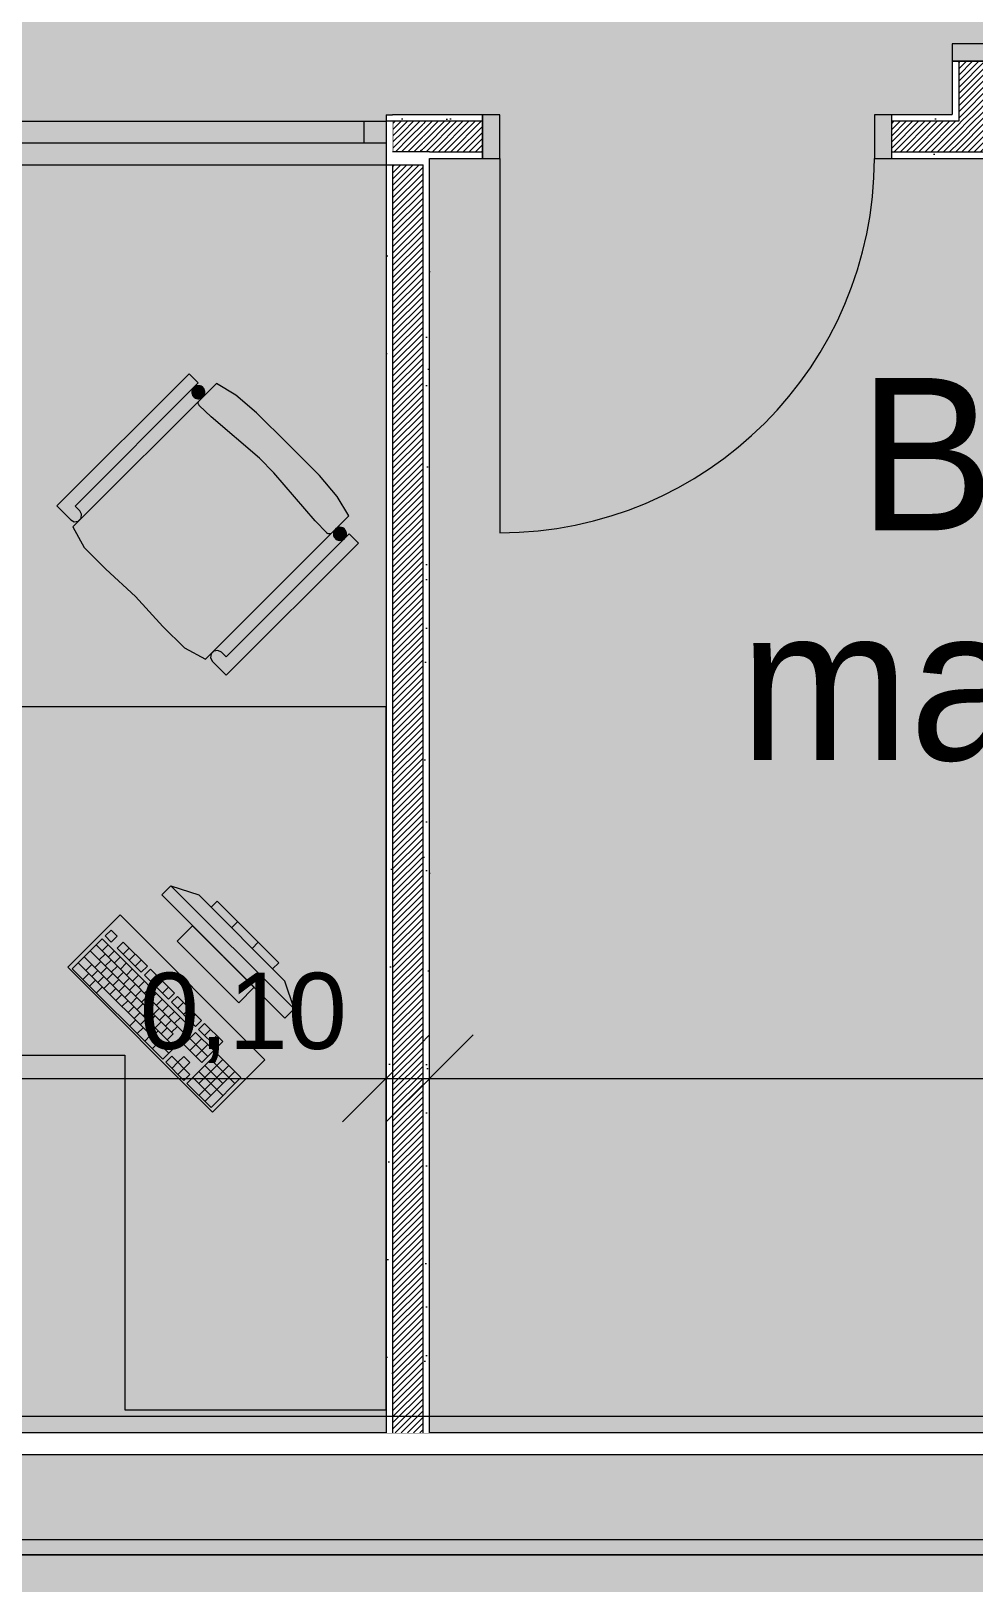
# Model space of a CAD drawing. Header units: millimetres. Extents: x 141848 to 1648660, y -465012 to -151356.
# Drawn here: x 456430 to 458596, y -261230 to -257666 of the extents above; entities that cross this region are included whole.
import ezdxf

# ---------------------------------------------------------------- set-up
doc = ezdxf.new("R2010")
doc.units = ezdxf.units.MM
doc.header["$MEASUREMENT"] = 0
doc.linetypes.add('Wipeout_Contour', pattern=[1000, 0, -1000])
for name, color, linetype in [('ASSIETTE', 7, 'Continuous'), ('Cotations - 1_100', 7, 'Continuous'), ('Fenêtres ARCHICAD', 7, 'Continuous'), ('Gaines techniques', 7, 'Continuous'), ('Hachure', 7, 'Continuous'), ('Portes ARCHICAD', 7, 'Continuous'), ('Sols_ Dalles', 7, 'Continuous'), ('Structure - Dalles', 7, 'Continuous'), ('Structure - Murs extérieurs', 7, 'Continuous')]:
    doc.layers.add(name, color=color, linetype=linetype)
doc.styles.add('STYLE_GENERE_1', font='')
doc.styles.add('STYLE_GENERE_2', font='')
doc.styles.get('STYLE_GENERE_1').set_extended_font_data('Agency FB')
doc.styles.get('STYLE_GENERE_2').set_extended_font_data('Arial')
doc.dimstyles.new('STYLE_GENERE__1', dxfattribs={"dimtxt": 175, "dimasz": 190, "dimexe": 0.18, "dimexo": 0.0625, "dimgap": 0, "dimtad": 1, "dimlfac": 0.001, "dimzin": 0, "dimdsep": 46, "dimtxsty": 'STYLE_GENERE_2', "dimblk": 'ARROWHEAD_6', "dimblk1": 'ARROWHEAD_6', "dimblk2": 'ARROWHEAD_6', "dimcen": 0.09, "dimse1": 1, "dimse2": 1, "dimclrd": 7, "dimclre": 7, "dimclrt": 7, "dimazin": 0, "dimtfac": 1, "dimtdec": 4, "dimtmove": 0, "dimatfit": 3, "dimfxl": 0, "dimtolj": 1, "dimtzin": 0, "dimarcsym": 0})
doc.dimstyles.new('STYLE_GENERE__2', dxfattribs={"dimtxt": 175, "dimasz": 190, "dimexe": 0.18, "dimexo": 0.0625, "dimgap": 0, "dimtad": 1, "dimtih": 1, "dimtoh": 1, "dimlfac": 0.001, "dimzin": 0, "dimdsep": 46, "dimtxsty": 'STYLE_GENERE_2', "dimblk": 'ARROWHEAD_6', "dimblk1": 'ARROWHEAD_6', "dimblk2": 'ARROWHEAD_6', "dimcen": 0.09, "dimse1": 1, "dimse2": 1, "dimclrd": 7, "dimclre": 7, "dimclrt": 7, "dimazin": 0, "dimtfac": 1, "dimtdec": 4, "dimtmove": 0, "dimatfit": 3, "dimfxl": 0, "dimtolj": 1, "dimtzin": 0, "dimarcsym": 0})
pattern_1 = [(45, (0, 0), (-7.07106781, 7.07106781), [])]
pattern_2 = [(45, (0, 175), (-55.684659, 55.684659), [0, -52.5, 0, -78.75]), (110, (175, 175), (74.000794, 26.934086), [0, -38.5, 0, -66.5])]

# ---------------------------------------------------------------- blocks, each defined once
blk = doc.blocks.new('Dalle_2_1', base_point=(437925.1, -253415.6))
at = {"layer": 'Sols_ Dalles', "linetype": 'Continuous', "lineweight": 0, "true_color": 0x3f3f3f}
blk.add_hatch(color=250, dxfattribs=at).paths.add_polyline_path([(437925.1, -253415.6), (437925.1, -261165.6), (462925.6, -261165.6), (462925.6, -253415.6), (454775.6, -253415.6), (454775.6, -253695.6), (454775.6, -256475.6), (443260.6, -256475.6), (443260.6, -254581.9), (442677.2, -254581.9), (442677.2, -253415.6)])
at = {"layer": 'Sols_ Dalles', "color": 250, "linetype": 'Continuous', "lineweight": 5, "true_color": 0x1f1f1f, "flags": 128}
blk.add_lwpolyline([(437925.1, -253415.6), (437925.1, -261165.6), (462925.6, -261165.6), (462925.6, -253415.6), (454775.6, -253415.6), (454775.6, -253695.6), (454775.6, -256475.6), (443260.6, -256475.6), (443260.6, -254581.9), (442677.2, -254581.9), (442677.2, -253415.6)], close=True, dxfattribs=at)
blk = doc.blocks.new('Dalle_4_1', base_point=(436932.4, -254015.7))
at = {"layer": 'Structure - Dalles', "color": 7, "linetype": 'Continuous', "lineweight": 5, "flags": 128}
blk.add_lwpolyline([(436932.4, -254015.7), (437925.1, -254015.7), (437925.1, -261165.6), (460533.4, -261165.6), (460533.4, -262166.9), (436932.4, -262166.9)], close=True, dxfattribs=at)
blk = doc.blocks.new('Dalle_5_1', base_point=(436932.4, -254015.7))
at = {"linetype": 'Continuous', "lineweight": 0, "true_color": 0x90b349}
blk.add_hatch(color=55, dxfattribs=at).paths.add_polyline_path([(436932.4, -254015.7), (436932.4, -262166.9), (460533.4, -262166.9), (460633.4, -261166.9), (437925.1, -261165.6), (437925.1, -254015.7)])
at = {"color": 7, "linetype": 'Continuous', "lineweight": 5, "flags": 128}
blk.add_lwpolyline([(436932.4, -254015.7), (436932.4, -262166.9), (460533.4, -262166.9), (460633.4, -261166.9), (437925.1, -261165.6), (437925.1, -254015.7)], close=True, dxfattribs=at)
blk = doc.blocks.new('Dalle_13_1', base_point=(437925.1, -253415.6))
at = {"layer": 'Sols_ Dalles', "linetype": 'Continuous', "lineweight": 0, "true_color": 0x3f3f3f}
h = blk.add_hatch(color=250, dxfattribs=at)
h.paths.add_polyline_path([(437925.1, -253415.6), (437925.1, -261165.6), (462925.6, -261165.6), (462925.6, -253415.6)])
h.paths.add_polyline_path([(443540.6, -253695.6), (448350.6, -253695.6), (448350.6, -256195.6), (443540.6, -256195.6)], flags=0)
h.paths.add_polyline_path([(448630.6, -253695.6), (454775.6, -253695.6), (454775.6, -256375.6), (448630.6, -256375.6)], flags=0)
at = {"layer": 'Sols_ Dalles', "color": 250, "linetype": 'Continuous', "lineweight": 5, "true_color": 0x1f1f1f, "flags": 128}
blk.add_lwpolyline([(437925.1, -253415.6), (437925.1, -261165.6), (462925.6, -261165.6), (462925.6, -253415.6)], close=True, dxfattribs=at)
blk = doc.blocks.new('Fenêtre 25_4')
at = {"layer": 'Fenêtres ARCHICAD', "color": 7, "linetype": 'Continuous', "lineweight": 5}
for p, q in [((-11164.2, 0), (11164.2, 0)), ((-11164.2, -280), (11444.2, -280))]:
    blk.add_line(p, q, dxfattribs=at)
at = {"color": 254, "linetype": 'Wipeout_Contour', "lineweight": 0, "ltscale": 44456.853282}
blk.add_wipeout([(-11114.2, 0), (-11114.2, -50), (11114.2, -50), (11114.2, 0)], dxfattribs=at).dxf.layer = 'Fenêtres ARCHICAD'
at = {"layer": 'Fenêtres ARCHICAD', "color": 7, "linetype": 'Continuous', "lineweight": 5}
for p, q in [((-11114.2, 0), (11114.2, 0)), ((11114.2, -50), (-11114.2, -50))]:
    blk.add_line(p, q, dxfattribs=at)
blk = doc.blocks.new('Mur_10_1', base_point=(462645.6, -261165.6))
at = {"layer": 'Fenêtres ARCHICAD', "color": 7, "linetype": 'Continuous', "lineweight": 5, "xscale": -1, "zscale": 1000}
blk.add_blockref('Fenêtre 25_4', (449369.2, -260885.6), dxfattribs=at)
blk = doc.blocks.new('Porte 25_2')
at = {"layer": 'Portes ARCHICAD', "color": 7, "linetype": 'Continuous', "lineweight": 5}
for p, q in [((430, 0), (430, 860)), ((-430, 0), (-470, 0)), ((-470, 0), (-470, -100)), ((-470, 0), (-470, -15)), ((-470, 0), (-470, -15)), ((-430, -100), (-430, 0)), ((470, 0), (430, 0)), ((430, 0), (430, -100)), ((470, -100), (470, 0)), ((470, 0), (470, -15)), ((470, 0), (470, -15)), ((-470, -15), (-470, -85)), ((-470, -15), (-470, -85)), ((470, -15), (470, -85)), ((470, -15), (470, -85)), ((-470, -85), (-470, -100)), ((-470, -85), (-470, -100)), ((-470, -100), (-430, -100)), ((430, -100), (470, -100)), ((470, -85), (470, -100)), ((470, -85), (470, -100))]:
    blk.add_line(p, q, dxfattribs=at)
blk.add_arc((430, 0), 860, 90, 180, dxfattribs=at)
blk = doc.blocks.new('Mur_13_1', base_point=(458560.6, -257873.3))
at = {"color": 254, "linetype": 'Wipeout_Contour', "lineweight": 0, "ltscale": 2104489.063994911}
blk.add_wipeout([(458560.6, -257873.3), (458630.6, -257873.3), (458630.6, -257858.3), (458560.6, -257858.3)], dxfattribs=at).dxf.layer = 'Structure - Murs extérieurs'
at = {"layer": 'Structure - Murs extérieurs', "linetype": 'Continuous', "lineweight": 5, "true_color": 0x5f5f5f}
h = blk.add_hatch(dxfattribs=at)
h.set_pattern_fill('Briques_terre_cuite__int_97', color=251, style=0, pattern_type=2)
h.set_pattern_definition(pattern_1)
h.paths.add_polyline_path([(458560.6, -257873.3), (458630.6, -257873.3), (458630.6, -257858.3), (458560.6, -257858.3)])
at = {"color": 254, "linetype": 'Wipeout_Contour', "lineweight": 0, "ltscale": 2104205.544594611}
blk.add_wipeout([(458545.6, -257858.3), (458560.6, -257858.3), (458560.6, -257735.2), (458545.6, -257735.2)], dxfattribs=at).dxf.layer = 'Structure - Murs extérieurs'
at = {"layer": 'Structure - Murs extérieurs', "linetype": 'Continuous', "lineweight": 5, "true_color": 0x5f5f5f}
h = blk.add_hatch(dxfattribs=at)
h.set_pattern_fill('Enduit_0001', color=251, style=0, pattern_type=2)
h.set_pattern_definition(pattern_2)
h.paths.add_polyline_path([(458545.6, -257858.3), (458560.6, -257858.3), (458560.6, -257735.2), (458545.6, -257735.2)])
at = {"color": 254, "linetype": 'Wipeout_Contour', "lineweight": 0, "ltscale": 2104353.734410197}
blk.add_wipeout([(458560.6, -257735.2), (458560.6, -257858.3), (458630.6, -257858.3), (458630.6, -257735.2)], dxfattribs=at).dxf.layer = 'Structure - Murs extérieurs'
at = {"layer": 'Structure - Murs extérieurs', "linetype": 'Continuous', "lineweight": 5, "true_color": 0x5f5f5f}
h = blk.add_hatch(dxfattribs=at)
h.set_pattern_fill('Briques_terre_cuite__int_97', color=251, style=0, pattern_type=2)
h.set_pattern_definition(pattern_1)
h.paths.add_polyline_path([(458560.6, -257735.2), (458560.6, -257858.3), (458630.6, -257858.3), (458630.6, -257735.2)])
at = {"layer": 'Structure - Murs extérieurs', "color": 7, "linetype": 'Continuous', "lineweight": 5}
for p, q in [((458560.6, -257735.2), (458545.6, -257735.2)), ((458560.6, -257735.2), (458560.6, -257858.3)), ((458630.6, -257735.2), (458560.6, -257735.2)), ((458560.6, -257858.3), (458560.6, -257873.3))]:
    blk.add_line(p, q, dxfattribs=at)
at = {"layer": 'Structure - Murs extérieurs', "color": 7, "linetype": 'Continuous', "lineweight": 5, "flags": 128}
blk.add_lwpolyline([(458545.6, -257735.2), (458545.6, -257858.3)], dxfattribs=at)
at = {"layer": 'Portes ARCHICAD', "color": 7, "linetype": 'Continuous', "lineweight": 5, "zscale": 1000, "rotation": 270}
blk.add_blockref('Porte 25_2', (458645.6, -257265.2), dxfattribs=at)
blk = doc.blocks.new('Mur_15_1', base_point=(457260.6, -261165.6))
at = {"color": 254, "linetype": 'Wipeout_Contour', "lineweight": 0, "ltscale": 1574859.623113018}
blk.add_wipeout([(457260.6, -257858.3), (457245.6, -257858.3), (457260.6, -257873.3)], dxfattribs=at).dxf.layer = 'Structure - Murs extérieurs'
at = {"color": 254, "linetype": 'Wipeout_Contour', "lineweight": 0, "ltscale": 1575207.000319887}
blk.add_wipeout([(457345.6, -257943.3), (457330.6, -257943.3), (457345.6, -257958.3)], dxfattribs=at).dxf.layer = 'Structure - Murs extérieurs'
at = {"color": 254, "linetype": 'Wipeout_Contour', "lineweight": 0, "ltscale": 2102895.467580194}
blk.add_wipeout([(457245.6, -257973.3), (457245.6, -260885.6), (457260.6, -260885.6), (457260.6, -257973.3)], dxfattribs=at).dxf.layer = 'Structure - Murs extérieurs'
at = {"layer": 'Structure - Murs extérieurs', "linetype": 'Continuous', "lineweight": 5, "true_color": 0x5f5f5f}
h = blk.add_hatch(dxfattribs=at)
h.set_pattern_fill('Enduit_0001', color=251, style=0, pattern_type=2)
h.set_pattern_definition(pattern_2)
h.paths.add_polyline_path([(457260.6, -257858.3), (457245.6, -257858.3), (457260.6, -257873.3)])
h = blk.add_hatch(dxfattribs=at)
h.set_pattern_fill('Enduit_0001', color=251, style=0, pattern_type=2)
h.set_pattern_definition(pattern_2)
h.paths.add_polyline_path([(457345.6, -257943.3), (457330.6, -257943.3), (457345.6, -257958.3)])
h = blk.add_hatch(dxfattribs=at)
h.set_pattern_fill('Enduit_0001', color=251, style=0, pattern_type=2)
h.set_pattern_definition(pattern_2)
h.paths.add_polyline_path([(457245.6, -257973.3), (457245.6, -260885.6), (457260.6, -260885.6), (457260.6, -257973.3)])
at = {"color": 254, "linetype": 'Wipeout_Contour', "lineweight": 0, "ltscale": 1575043.757279024}
blk.add_wipeout([(457330.6, -257873.3), (457260.6, -257873.3), (457330.6, -257943.3)], dxfattribs=at).dxf.layer = 'Structure - Murs extérieurs'
at = {"layer": 'Structure - Murs extérieurs', "linetype": 'Continuous', "lineweight": 5, "true_color": 0x5f5f5f}
h = blk.add_hatch(dxfattribs=at)
h.set_pattern_fill('Briques_terre_cuite__int_97', color=251, style=0, pattern_type=2)
h.set_pattern_definition(pattern_1)
h.paths.add_polyline_path([(457330.6, -257873.3), (457260.6, -257873.3), (457330.6, -257943.3)])
at = {"color": 254, "linetype": 'Wipeout_Contour', "lineweight": 0, "ltscale": 1574855.288072394}
blk.add_wipeout([(457260.6, -257873.3), (457245.6, -257858.3), (457245.6, -257873.3)], dxfattribs=at).dxf.layer = 'Structure - Murs extérieurs'
at = {"color": 254, "linetype": 'Wipeout_Contour', "lineweight": 0, "ltscale": 1575202.666559031}
blk.add_wipeout([(457345.6, -257958.3), (457330.6, -257943.3), (457330.6, -257958.3)], dxfattribs=at).dxf.layer = 'Structure - Murs extérieurs'
at = {"layer": 'Structure - Murs extérieurs', "linetype": 'Continuous', "lineweight": 5, "true_color": 0x5f5f5f}
h = blk.add_hatch(dxfattribs=at)
h.set_pattern_fill('Enduit_0001', color=251, style=0, pattern_type=2)
h.set_pattern_definition(pattern_2)
h.paths.add_polyline_path([(457260.6, -257873.3), (457245.6, -257858.3), (457245.6, -257873.3)])
h = blk.add_hatch(dxfattribs=at)
h.set_pattern_fill('Enduit_0001', color=251, style=0, pattern_type=2)
h.set_pattern_definition(pattern_2)
h.paths.add_polyline_path([(457345.6, -257958.3), (457330.6, -257943.3), (457330.6, -257958.3)])
at = {"color": 254, "linetype": 'Wipeout_Contour', "lineweight": 0, "ltscale": 2103176.454111358}
blk.add_wipeout([(457330.6, -257958.3), (457330.6, -260885.6), (457345.6, -260885.6), (457345.6, -257958.3)], dxfattribs=at).dxf.layer = 'Structure - Murs extérieurs'
at = {"layer": 'Structure - Murs extérieurs', "linetype": 'Continuous', "lineweight": 5, "true_color": 0x5f5f5f}
h = blk.add_hatch(dxfattribs=at)
h.set_pattern_fill('Enduit_0001', color=251, style=0, pattern_type=2)
h.set_pattern_definition(pattern_2)
h.paths.add_polyline_path([(457330.6, -257958.3), (457330.6, -260885.6), (457345.6, -260885.6), (457345.6, -257958.3)])
at = {"color": 254, "linetype": 'Wipeout_Contour', "lineweight": 0, "ltscale": 1575018.535100422}
blk.add_wipeout([(457330.6, -257943.3), (457260.6, -257873.3), (457260.6, -257943.3)], dxfattribs=at).dxf.layer = 'Structure - Murs extérieurs'
at = {"color": 254, "linetype": 'Wipeout_Contour', "lineweight": 0, "ltscale": 2103043.329682951}
blk.add_wipeout([(457260.6, -257973.3), (457260.6, -260885.6), (457330.6, -260885.6), (457330.6, -257973.3)], dxfattribs=at).dxf.layer = 'Structure - Murs extérieurs'
at = {"layer": 'Structure - Murs extérieurs', "linetype": 'Continuous', "lineweight": 5, "true_color": 0x5f5f5f}
h = blk.add_hatch(dxfattribs=at)
h.set_pattern_fill('Briques_terre_cuite__int_97', color=251, style=0, pattern_type=2)
h.set_pattern_definition(pattern_1)
h.paths.add_polyline_path([(457330.6, -257943.3), (457260.6, -257873.3), (457260.6, -257943.3)])
h = blk.add_hatch(dxfattribs=at)
h.set_pattern_fill('Briques_terre_cuite__int_97', color=251, style=0, pattern_type=2)
h.set_pattern_definition(pattern_1)
h.paths.add_polyline_path([(457260.6, -257973.3), (457260.6, -260885.6), (457330.6, -260885.6), (457330.6, -257973.3)])
at = {"layer": 'Structure - Murs extérieurs', "color": 7, "linetype": 'Continuous', "lineweight": 5}
for p, q in [((457260.6, -257873.3), (457245.6, -257873.3)), ((457330.6, -257873.3), (457260.6, -257873.3)), ((457260.6, -257873.3), (457260.6, -257943.3)), ((457330.6, -257943.3), (457260.6, -257943.3)), ((457345.6, -257943.3), (457330.6, -257943.3)), ((457245.6, -257973.3), (457260.6, -257973.3)), ((457260.6, -257973.3), (457330.6, -257973.3)), ((457260.6, -257973.3), (457260.6, -260885.6)), ((457330.6, -260885.6), (457330.6, -257973.3))]:
    blk.add_line(p, q, dxfattribs=at)
at = {"layer": 'Structure - Murs extérieurs', "color": 7, "linetype": 'Continuous', "lineweight": 5, "flags": 128}
for points in [[(457245.6, -257858.3), (457260.6, -257858.3)], [(457245.6, -257858.3), (457245.6, -257873.3)], [(457345.6, -260885.6), (457345.6, -257958.3)], [(457245.6, -257973.3), (457245.6, -260885.6)]]:
    blk.add_lwpolyline(points, dxfattribs=at)
blk = doc.blocks.new('Fenêtre 25_5')
at = {"layer": 'Fenêtres ARCHICAD', "color": 7, "linetype": 'Continuous', "lineweight": 5}
for p, q in [((-2297.6, 0), (2297.6, 0)), ((-2247.6, 0), (2247.6, 0)), ((2247.6, -50), (2247.6, 0)), ((2247.6, 0), (2297.6, 0)), ((2297.6, 0), (2297.6, -50)), ((2297.6, 0), (2297.6, -50)), ((2247.6, -50), (-2247.6, -50)), ((2297.6, -50), (2247.6, -50)), ((2297.6, -50), (2297.6, -100)), ((-2297.6, -100), (2297.6, -100))]:
    blk.add_line(p, q, dxfattribs=at)
blk = doc.blocks.new('Mur_22_1', base_point=(451560.6, -257973.3))
at = {"color": 254, "linetype": 'Wipeout_Contour', "lineweight": 0, "ltscale": 2099922.937545544}
blk.add_wipeout([(457260.6, -257973.3), (457260.6, -257873.3), (457245.6, -257873.3), (457245.6, -257973.3)], dxfattribs=at).dxf.layer = 'Structure - Murs extérieurs'
at = {"layer": 'Structure - Murs extérieurs', "color": 7, "linetype": 'Continuous', "lineweight": 5}
for p, q in [((457260.6, -257873.3), (457245.6, -257873.3)), ((457245.6, -257873.3), (457245.6, -257923.3))]:
    blk.add_line(p, q, dxfattribs=at)
at = {"color": 254, "linetype": 'Wipeout_Contour', "lineweight": 0, "ltscale": 2100139.782775748}
blk.add_wipeout([(457330.6, -257973.3), (457330.6, -257943.3), (457260.6, -257943.3), (457260.6, -257973.3)], dxfattribs=at).dxf.layer = 'Structure - Murs extérieurs'
at = {"layer": 'Structure - Murs extérieurs', "color": 7, "linetype": 'Continuous', "lineweight": 5}
for p, q in [((457245.6, -257923.3), (457245.6, -257973.3)), ((457330.6, -257943.3), (457260.6, -257943.3)), ((457245.6, -257973.3), (457260.6, -257973.3)), ((457260.6, -257973.3), (457330.6, -257973.3))]:
    blk.add_line(p, q, dxfattribs=at)
at = {"layer": 'Fenêtres ARCHICAD', "color": 7, "linetype": 'Continuous', "lineweight": 5, "zscale": 1000}
blk.add_blockref('Fenêtre 25_5', (454947.9, -257873.3), dxfattribs=at)
blk = doc.blocks.new('Mur_24_1', base_point=(457260.6, -257873.3))
at = {"color": 254, "linetype": 'Wipeout_Contour', "lineweight": 0, "ltscale": 2100195.651767465}
blk.add_wipeout([(457260.6, -257858.3), (457260.6, -257873.3), (457466.9, -257873.3), (457466.9, -257858.3)], dxfattribs=at).dxf.layer = 'Structure - Murs extérieurs'
at = {"color": 254, "linetype": 'Wipeout_Contour', "lineweight": 0, "ltscale": 2104340.883683637}
blk.add_wipeout([(458545.6, -257873.3), (458560.6, -257873.3), (458560.6, -257858.3), (458545.6, -257858.3)], dxfattribs=at).dxf.layer = 'Structure - Murs extérieurs'
at = {"color": 254, "linetype": 'Wipeout_Contour', "lineweight": 0, "ltscale": 2100510.724232294}
blk.add_wipeout([(457466.9, -257943.3), (457345.6, -257943.3), (457345.6, -257958.3), (457466.9, -257958.3)], dxfattribs=at).dxf.layer = 'Structure - Murs extérieurs'
at = {"color": 254, "linetype": 'Wipeout_Contour', "lineweight": 0, "ltscale": 2111394.244250509}
blk.add_wipeout([(462645.6, -257943.3), (458406.9, -257943.3), (458406.9, -257958.3), (462645.6, -257958.3)], dxfattribs=at).dxf.layer = 'Structure - Murs extérieurs'
at = {"layer": 'Structure - Murs extérieurs', "linetype": 'Continuous', "lineweight": 5, "true_color": 0x5f5f5f}
h = blk.add_hatch(dxfattribs=at)
h.set_pattern_fill('Enduit_0001', color=251, style=0, pattern_type=2)
h.set_pattern_definition(pattern_2)
h.paths.add_polyline_path([(457260.6, -257858.3), (457260.6, -257873.3), (457466.9, -257873.3), (457466.9, -257858.3)])
h = blk.add_hatch(dxfattribs=at)
h.set_pattern_fill('Enduit_0001', color=251, style=0, pattern_type=2)
h.set_pattern_definition(pattern_2)
h.paths.add_polyline_path([(458545.6, -257873.3), (458560.6, -257873.3), (458560.6, -257858.3), (458545.6, -257858.3)])
h = blk.add_hatch(dxfattribs=at)
h.set_pattern_fill('Enduit_0001', color=251, style=0, pattern_type=2)
h.set_pattern_definition(pattern_2)
h.paths.add_polyline_path([(457466.9, -257943.3), (457345.6, -257943.3), (457345.6, -257958.3), (457466.9, -257958.3)])
h = blk.add_hatch(dxfattribs=at)
h.set_pattern_fill('Enduit_0001', color=251, style=0, pattern_type=2)
h.set_pattern_definition(pattern_2)
h.paths.add_polyline_path([(462645.6, -257943.3), (458406.9, -257943.3), (458406.9, -257958.3), (462645.6, -257958.3)])
at = {"color": 254, "linetype": 'Wipeout_Contour', "lineweight": 0, "ltscale": 2100401.095057399}
blk.add_wipeout([(457330.6, -257943.3), (457466.9, -257943.3), (457466.9, -257873.3), (457330.6, -257873.3)], dxfattribs=at).dxf.layer = 'Structure - Murs extérieurs'
at = {"color": 254, "linetype": 'Wipeout_Contour', "lineweight": 0, "ltscale": 2104073.12250303}
blk.add_wipeout([(458406.9, -257858.3), (458406.9, -257873.3), (458545.6, -257873.3), (458545.6, -257858.3)], dxfattribs=at).dxf.layer = 'Structure - Murs extérieurs'
at = {"layer": 'Structure - Murs extérieurs', "linetype": 'Continuous', "lineweight": 5, "true_color": 0x5f5f5f}
h = blk.add_hatch(dxfattribs=at)
h.set_pattern_fill('Briques_terre_cuite__int_97', color=251, style=0, pattern_type=2)
h.set_pattern_definition(pattern_1)
h.paths.add_polyline_path([(457330.6, -257943.3), (457466.9, -257943.3), (457466.9, -257873.3), (457330.6, -257873.3)])
h = blk.add_hatch(dxfattribs=at)
h.set_pattern_fill('Enduit_0001', color=251, style=0, pattern_type=2)
h.set_pattern_definition(pattern_2)
h.paths.add_polyline_path([(458406.9, -257858.3), (458406.9, -257873.3), (458545.6, -257873.3), (458545.6, -257858.3)])
at = {"layer": 'Structure - Murs extérieurs', "color": 7, "linetype": 'Continuous', "lineweight": 5}
for p, q in [((457330.6, -257873.3), (457260.6, -257873.3)), ((457466.9, -257873.3), (457330.6, -257873.3)), ((457466.9, -257873.3), (457466.9, -257858.3)), ((457466.9, -257943.3), (457466.9, -257873.3)), ((457345.6, -257943.3), (457330.6, -257943.3)), ((457345.6, -257943.3), (457466.9, -257943.3)), ((457466.9, -257958.3), (457466.9, -257943.3))]:
    blk.add_line(p, q, dxfattribs=at)
at = {"layer": 'Structure - Murs extérieurs', "color": 7, "linetype": 'Continuous', "lineweight": 5, "flags": 128}
for points in [[(457466.9, -257858.3), (457260.6, -257858.3)], [(457345.6, -257958.3), (457466.9, -257958.3)]]:
    blk.add_lwpolyline(points, dxfattribs=at)
at = {"color": 254, "linetype": 'Wipeout_Contour', "lineweight": 0, "ltscale": 2104572.393913537}
blk.add_wipeout([(458560.6, -257943.3), (458630.6, -257943.3), (458630.6, -257873.3), (458560.6, -257873.3)], dxfattribs=at).dxf.layer = 'Structure - Murs extérieurs'
at = {"layer": 'Structure - Murs extérieurs', "linetype": 'Continuous', "lineweight": 5, "true_color": 0x5f5f5f}
h = blk.add_hatch(dxfattribs=at)
h.set_pattern_fill('Briques_terre_cuite__int_97', color=251, style=0, pattern_type=2)
h.set_pattern_definition(pattern_1)
h.paths.add_polyline_path([(458560.6, -257943.3), (458630.6, -257943.3), (458630.6, -257873.3), (458560.6, -257873.3)])
at = {"color": 254, "linetype": 'Wipeout_Contour', "lineweight": 0, "ltscale": 2104182.616876322}
blk.add_wipeout([(458406.9, -257943.3), (458560.6, -257943.3), (458560.6, -257873.3), (458406.9, -257873.3)], dxfattribs=at).dxf.layer = 'Structure - Murs extérieurs'
at = {"layer": 'Structure - Murs extérieurs', "linetype": 'Continuous', "lineweight": 5, "true_color": 0x5f5f5f}
h = blk.add_hatch(dxfattribs=at)
h.set_pattern_fill('Briques_terre_cuite__int_97', color=251, style=0, pattern_type=2)
h.set_pattern_definition(pattern_1)
h.paths.add_polyline_path([(458406.9, -257943.3), (458560.6, -257943.3), (458560.6, -257873.3), (458406.9, -257873.3)])
at = {"layer": 'Structure - Murs extérieurs', "color": 7, "linetype": 'Continuous', "lineweight": 5}
for p, q in [((458406.9, -257873.3), (458406.9, -257858.3)), ((458560.6, -257873.3), (458406.9, -257873.3)), ((458406.9, -257943.3), (458406.9, -257873.3)), ((458560.6, -257858.3), (458560.6, -257873.3)), ((458406.9, -257943.3), (458560.6, -257943.3)), ((458406.9, -257958.3), (458406.9, -257943.3)), ((458560.6, -257943.3), (458630.6, -257943.3))]:
    blk.add_line(p, q, dxfattribs=at)
at = {"layer": 'Structure - Murs extérieurs', "color": 7, "linetype": 'Continuous', "lineweight": 5, "flags": 128}
for points in [[(458545.6, -257858.3), (458406.9, -257858.3)], [(458406.9, -257958.3), (462645.6, -257958.3)]]:
    blk.add_lwpolyline(points, dxfattribs=at)
at = {"layer": 'Portes ARCHICAD', "color": 7, "linetype": 'Continuous', "lineweight": 5, "zscale": 1000, "rotation": 180}
blk.add_blockref('Porte 25_2', (457936.9, -257958.3), dxfattribs=at)
blk = doc.blocks.new('Chaise 4 25')
at = {"linetype": 'Continuous', "lineweight": 0, "true_color": 0xffffff}
for points in [[(60, 16.5), (111.9, 1.2), (182, 0.9), (275, 5.1), (368, 0.9), (438.1, 1.2), (490, 16.5), (490, 482.3), (439.7, 494.9), (377, 500), (275, 500), (173, 500), (110.3, 494.9), (60, 482.3)], [(0, 24.4), (45, 24.4), (53.8, 26.8), (59.3, 34.3), (59.3, 43.5), (53.8, 51), (45, 53.9), (30, 53.9), (30, 453.7), (0, 453.7)], [(45, 453.7), (42.4, 453.5), (39.9, 452.8), (37.5, 451.7), (35.4, 450.2), (33.5, 448.4), (32, 446.2), (30.9, 443.9), (30.2, 441.3), (30, 438.7), (30.2, 436.1), (30.9, 433.6), (32, 431.2), (33.5, 429.1), (35.4, 427.2), (37.5, 425.7), (39.9, 424.6), (42.4, 424), (45, 423.7), (47.6, 424), (50.1, 424.6), (52.5, 425.7), (54.6, 427.2), (56.5, 429.1), (58, 431.2), (59.1, 433.6), (59.8, 436.1), (60, 438.7), (59.8, 441.3), (59.1, 443.9), (58, 446.2), (56.5, 448.4), (54.6, 450.2), (52.5, 451.7), (50.1, 452.8), (47.6, 453.5)], [(505, 453.7), (502.4, 453.5), (499.9, 452.8), (497.5, 451.7), (495.4, 450.2), (493.5, 448.4), (492, 446.2), (490.9, 443.9), (490.2, 441.3), (490, 438.7), (490.2, 436.1), (490.9, 433.6), (492, 431.2), (493.5, 429.1), (495.4, 427.2), (497.5, 425.7), (499.9, 424.6), (502.4, 424), (505, 423.7), (507.6, 424), (510.1, 424.6), (512.5, 425.7), (514.6, 427.2), (516.5, 429.1), (518, 431.2), (519.1, 433.6), (519.8, 436.1), (520, 438.7), (519.8, 441.3), (519.1, 443.9), (518, 446.2), (516.5, 448.4), (514.6, 450.2), (512.5, 451.7), (510.1, 452.8), (507.6, 453.5)], [(520, 53.9), (505, 53.9), (496.2, 51), (490.7, 43.5), (490.7, 34.3), (496.2, 26.8), (505, 24.4), (550, 24.4), (550, 453.7), (520, 453.7)]]:
    blk.add_hatch(color=7, dxfattribs=at).paths.add_polyline_path(points)
at = {"color": 253, "linetype": 'Continuous', "lineweight": 5, "true_color": 0x9f9f9f}
for p, q in [((173, 500), (110.3, 494.9)), ((275, 500), (173, 500)), ((377, 500), (275, 500)), ((439.7, 494.9), (377, 500)), ((110.3, 494.9), (60, 482.3)), ((60, 482.3), (60, 16.5)), ((490, 482.3), (439.7, 494.9)), ((490, 16.5), (490, 482.3)), ((30, 453.7), (0, 453.7)), ((0, 453.7), (0, 24.4)), ((30, 53.9), (30, 453.7)), ((251.5, 430.7), (106, 419.7)), ((298.5, 430.7), (251.5, 430.7)), ((444, 419.7), (298.5, 430.7)), ((550, 453.7), (520, 453.7)), ((520, 453.7), (520, 53.9)), ((550, 24.4), (550, 453.7)), ((60.2, 424.7), (60, 426)), ((60.7, 423.3), (60.2, 424.7)), ((61.4, 422.1), (60.7, 423.3)), ((62.3, 421.1), (61.4, 422.1)), ((63.4, 420.2), (62.3, 421.1)), ((64.6, 419.5), (63.4, 420.2)), ((65.9, 419), (64.6, 419.5)), ((67.3, 418.7), (65.9, 419)), ((68, 418.7), (67.3, 418.7)), ((106, 419.7), (68, 418.7)), ((482, 418.7), (444, 419.7)), ((482.7, 418.7), (482, 418.7)), ((484.1, 419), (482.7, 418.7)), ((485.4, 419.5), (484.1, 419)), ((486.6, 420.2), (485.4, 419.5)), ((487.7, 421.1), (486.6, 420.2)), ((488.6, 422.1), (487.7, 421.1)), ((489.3, 423.3), (488.6, 422.1)), ((45, 53.9), (30, 53.9)), ((53.8, 51), (45, 53.9)), ((59.3, 43.5), (53.8, 51)), ((59.3, 34.3), (59.3, 43.5)), ((496.2, 51), (490.7, 43.5)), ((490.7, 43.5), (490.7, 34.3)), ((505, 53.9), (496.2, 51)), ((520, 53.9), (505, 53.9)), ((0, 24.4), (45, 24.4)), ((45, 24.4), (53.8, 26.8)), ((53.8, 26.8), (59.3, 34.3)), ((60, 16.5), (111.9, 1.2)), ((111.9, 1.2), (182, 0.9)), ((182, 0.9), (275, 5.1)), ((275, 5.1), (368, 0.9)), ((368, 0.9), (438.1, 1.2)), ((438.1, 1.2), (490, 16.5)), ((490.7, 34.3), (496.2, 26.8)), ((496.2, 26.8), (505, 24.4)), ((505, 24.4), (550, 24.4))]:
    blk.add_line(p, q, dxfattribs=at)
at = {"color": 253, "linetype": 'Continuous', "lineweight": 5, "true_color": 0x9f9f9f, "flags": 128}
for points in [[(60, 16.5), (111.9, 1.2), (182, 0.9), (275, 5.1), (368, 0.9), (438.1, 1.2), (490, 16.5), (490, 482.3), (439.7, 494.9), (377, 500), (275, 500), (173, 500), (110.3, 494.9), (60, 482.3)], [(0, 24.4), (45, 24.4), (53.8, 26.8), (59.3, 34.3), (59.3, 43.5), (53.8, 51), (45, 53.9), (30, 53.9), (30, 453.7), (0, 453.7)], [(45, 453.7), (42.4, 453.5), (39.9, 452.8), (37.5, 451.7), (35.4, 450.2), (33.5, 448.4), (32, 446.2), (30.9, 443.9), (30.2, 441.3), (30, 438.7), (30.2, 436.1), (30.9, 433.6), (32, 431.2), (33.5, 429.1), (35.4, 427.2), (37.5, 425.7), (39.9, 424.6), (42.4, 424), (45, 423.7), (47.6, 424), (50.1, 424.6), (52.5, 425.7), (54.6, 427.2), (56.5, 429.1), (58, 431.2), (59.1, 433.6), (59.8, 436.1), (60, 438.7), (59.8, 441.3), (59.1, 443.9), (58, 446.2), (56.5, 448.4), (54.6, 450.2), (52.5, 451.7), (50.1, 452.8), (47.6, 453.5)], [(505, 453.7), (502.4, 453.5), (499.9, 452.8), (497.5, 451.7), (495.4, 450.2), (493.5, 448.4), (492, 446.2), (490.9, 443.9), (490.2, 441.3), (490, 438.7), (490.2, 436.1), (490.9, 433.6), (492, 431.2), (493.5, 429.1), (495.4, 427.2), (497.5, 425.7), (499.9, 424.6), (502.4, 424), (505, 423.7), (507.6, 424), (510.1, 424.6), (512.5, 425.7), (514.6, 427.2), (516.5, 429.1), (518, 431.2), (519.1, 433.6), (519.8, 436.1), (520, 438.7), (519.8, 441.3), (519.1, 443.9), (518, 446.2), (516.5, 448.4), (514.6, 450.2), (512.5, 451.7), (510.1, 452.8), (507.6, 453.5)], [(520, 53.9), (505, 53.9), (496.2, 51), (490.7, 43.5), (490.7, 34.3), (496.2, 26.8), (505, 24.4), (550, 24.4), (550, 453.7), (520, 453.7)]]:
    blk.add_lwpolyline(points, close=True, dxfattribs=at)
at = {"color": 253, "linetype": 'Continuous', "lineweight": 5, "true_color": 0x9f9f9f}
for centre, start_param, end_param in [((45, 438.7), 4.712389, 7.853982), ((45, 438.7), 1.570796, 4.712389), ((505, 438.7), 4.712389, 7.853982), ((505, 438.7), 1.570796, 4.712389)]:
    blk.add_ellipse(centre, major_axis=(-15, 0), ratio=0.9996, start_param=start_param, end_param=end_param, dxfattribs=at)
blk = doc.blocks.new('Poste de travail de bureau unique 25_2')
at = {"layer": 'ASSIETTE', "color": 251, "linetype": 'Continuous', "lineweight": 5, "true_color": 0x5f5f5f}
for p, q in [((-493.9, -411.1), (-515.1, -432.3)), ((-211.1, -693.9), (-493.9, -411.1)), ((-493.9, -411.1), (-430.3, -432.3)), ((-515.1, -432.3), (-232.3, -715.1)), ((-430.3, -432.3), (-232.3, -630.3)), ((-387.9, -446.4), (-402, -460.6)), ((-402, -460.6), (-260.6, -602)), ((-246.4, -587.9), (-387.9, -446.4)), ((-354.9, -507.7), (-340.7, -493.6)), ((-651.9, -533.4), (-720.5, -602)), ((-444.2, -741.1), (-651.9, -533.4)), ((-631.3, -512.8), (-645, -526.5)), ((-645, -526.5), (-631.2, -540.4)), ((-617.5, -526.7), (-631.3, -512.8)), ((-631.2, -540.4), (-617.5, -526.7)), ((-444.4, -503), (-479.8, -538.4)), ((-303, -644.4), (-444.4, -503)), ((-679.3, -560.8), (-488.9, -751.2)), ((-665.6, -547.1), (-457.9, -754.8)), ((-658.6, -581.6), (-644.8, -567.9)), ((-651.8, -561), (-638, -547.2)), ((-637.9, -574.8), (-624.2, -561.1)), ((-603.6, -540.5), (-617.3, -554.2)), ((-617.3, -554.2), (-562, -609.6)), ((-548.2, -595.9), (-603.6, -540.5)), ((-603.5, -568.1), (-589.8, -554.4)), ((-589.6, -581.9), (-575.9, -568.2)), ((-479.8, -538.4), (-338.4, -679.8)), ((-307.7, -554.9), (-293.6, -540.7)), ((-720.5, -602), (-512.7, -809.7)), ((-706.7, -588.3), (-499, -796)), ((-693, -574.5), (-485.3, -782.3)), ((-689.4, -605.6), (-675.7, -591.9)), ((-675.6, -619.4), (-661.9, -605.7)), ((-668.8, -598.8), (-655.1, -585.1)), ((-655, -612.6), (-641.2, -598.9)), ((-644.7, -595.4), (-631, -581.7)), ((-630.9, -609.3), (-617.1, -595.6)), ((-624.1, -588.7), (-610.4, -574.9)), ((-610.2, -602.5), (-596.5, -588.8)), ((-596.4, -616.4), (-582.7, -602.6)), ((-575.8, -595.8), (-562.1, -582.1)), ((-562, -609.6), (-548.2, -595.9)), ((-541.3, -602.8), (-555, -616.6)), ((-485.9, -658.2), (-541.3, -602.8)), ((-260.6, -602), (-246.4, -587.9)), ((-696.2, -626.2), (-682.5, -612.5)), ((-680.7, -641.8), (-666.9, -628.1)), ((-661.7, -633.3), (-648, -619.5)), ((-647.9, -647.1), (-634.2, -633.4)), ((-641.1, -626.5), (-627.4, -612.8)), ((-627.3, -640.3), (-613.5, -626.6)), ((-617, -623.1), (-603.3, -609.4)), ((-613.4, -654.2), (-599.7, -640.5)), ((-603.2, -637), (-589.4, -623.3)), ((-589.3, -650.8), (-575.6, -637.1)), ((-582.5, -630.2), (-568.8, -616.5)), ((-568.7, -644), (-555, -630.3)), ((-555, -616.6), (-499.6, -671.9)), ((-541.2, -630.4), (-527.5, -616.7)), ((-527.3, -644.2), (-513.6, -630.5)), ((-211.1, -693.9), (-232.3, -630.3)), ((-665.1, -657.4), (-651.4, -643.6)), ((-634, -661), (-620.3, -647.2)), ((-620.2, -674.8), (-606.5, -661.1)), ((-606.4, -688.7), (-592.6, -674.9)), ((-599.6, -668), (-585.9, -654.3)), ((-585.7, -681.9), (-572, -668.1)), ((-575.5, -664.7), (-561.8, -651)), ((-561.6, -678.5), (-547.9, -664.8)), ((-554.8, -657.9), (-541.1, -644.2)), ((-541, -671.7), (-527.3, -658)), ((-527.1, -685.6), (-513.4, -671.9)), ((-513.5, -658.1), (-499.8, -644.4)), ((-499.6, -671.9), (-485.9, -658.2)), ((-479, -665.2), (-492.7, -678.9)), ((-423.6, -720.5), (-479, -665.2)), ((-338.4, -679.8), (-303, -644.4)), ((-592.5, -702.5), (-578.8, -688.8)), ((-578.7, -716.3), (-564.9, -702.6)), ((-571.9, -695.7), (-558.2, -682)), ((-558, -709.6), (-544.3, -695.8)), ((-547.8, -692.4), (-534.1, -678.7)), ((-544.2, -723.4), (-530.5, -709.7)), ((-533.9, -706.2), (-520.2, -692.5)), ((-520.1, -720.1), (-506.4, -706.4)), ((-513.3, -699.4), (-499.6, -685.7)), ((-499.4, -713.3), (-485.7, -699.6)), ((-492.7, -678.9), (-437.3, -734.3)), ((-478.9, -692.7), (-465.2, -679)), ((-465, -706.6), (-451.3, -692.8)), ((-451.2, -720.4), (-437.5, -706.7)), ((-232.3, -715.1), (-211.1, -693.9)), ((-588.9, -733.5), (-575.2, -719.8)), ((-571.6, -750.8), (-557.9, -737.1)), ((-564.8, -730.2), (-551.1, -716.5)), ((-551, -744), (-537.3, -730.3)), ((-537.1, -757.9), (-523.4, -744.2)), ((-530.3, -737.3), (-516.6, -723.5)), ((-516.5, -751.1), (-502.8, -737.4)), ((-512.7, -809.7), (-444.2, -741.1)), ((-506.2, -733.9), (-492.5, -720.2)), ((-492.4, -747.8), (-478.7, -734.1)), ((-485.6, -727.1), (-471.9, -713.4)), ((-437.3, -748), (-464.7, -775.5)), ((-437.3, -734.3), (-423.6, -720.5)), ((-395.7, -789.6), (-437.3, -748)), ((-416.7, -727.5), (-430.4, -741.2)), ((-430.4, -741.2), (-388.9, -782.7)), ((-375.1, -769), (-416.7, -727.5)), ((-416.6, -755), (-402.8, -741.3)), ((-554.3, -768.1), (-540.6, -754.4)), ((-537, -785.4), (-523.3, -771.7)), ((-502.6, -764.9), (-488.9, -751.2)), ((-464.7, -775.5), (-423.1, -817)), ((-451, -761.8), (-409.4, -803.3)), ((-450.8, -789.3), (-423.4, -761.9)), ((-437, -803.2), (-409.6, -775.7)), ((-402.7, -768.9), (-389, -755.2)), ((-388.9, -782.7), (-375.1, -769)), ((-492.1, -802.9), (-505.8, -816.6)), ((-505.8, -816.6), (-464.3, -858.1)), ((-478.3, -816.7), (-492.1, -802.9)), ((-492, -830.5), (-478.3, -816.7)), ((-464.6, -803), (-478.3, -816.7)), ((-478.3, -816.7), (-464.4, -830.6)), ((-450.7, -816.9), (-464.6, -803)), ((-464.4, -830.6), (-450.7, -816.9)), ((-388.8, -796.5), (-457.4, -865.1)), ((-429.8, -865.2), (-374.9, -810.4)), ((-423.1, -817), (-395.7, -789.6)), ((-402.5, -810.2), (-347.1, -865.6)), ((-333.4, -851.9), (-388.8, -796.5)), ((-478.1, -844.3), (-464.4, -830.6)), ((-450.6, -844.4), (-464.4, -830.6)), ((-464.3, -858.1), (-450.6, -844.4)), ((-443.6, -851.4), (-402.1, -892.9)), ((-429.9, -837.6), (-374.5, -893)), ((-429.7, -892.8), (-361.1, -824.2)), ((-416.2, -823.9), (-374.7, -865.5)), ((-415.8, -906.6), (-347.2, -838)), ((-402, -920.5), (-333.4, -851.9)), ((-457.4, -865.1), (-402, -920.5))]:
    blk.add_line(p, q, dxfattribs=at)
at = {"layer": 'ASSIETTE', "color": 251, "linetype": 'Continuous', "lineweight": 5, "true_color": 0x5f5f5f, "flags": 128}
for points in [[(0, 0), (-2402.4, 0), (-2402.4, -800), (-600, -800), (-600, -1614.6), (0, -1614.6)], [(-610.6, -478.3), (-730.8, -598.5), (-398.5, -930.8), (-278.3, -810.6)]]:
    blk.add_lwpolyline(points, close=True, dxfattribs=at)
blk = doc.blocks.new('Estore de Lâminas 19')
at = {"layer": 'Gaines techniques', "color": 7, "linetype": 'Continuous', "lineweight": 5}
for p, q in [((22612.8, 282), (0, 282)), ((0, 0), (22612.8, 0))]:
    blk.add_line(p, q, dxfattribs=at)
blk = doc.blocks.new('*D176')
at = {"layer": 'Cotations - 1_100', "color": 7, "linetype": 'Continuous', "lineweight": 5}
for p, q in [((451645.6, -260258.9), (451645.6, -259883.9)), ((457245.6, -260258.9), (457245.6, -259883.9)), ((451745.6, -259971.4), (451545.6, -260171.4)), ((457145.6, -260171.4), (457345.6, -259971.4)), ((451645.6, -260071.4), (457245.6, -260071.4))]:
    blk.add_line(p, q, dxfattribs=at)
at = {"layer": 'Cotations - 1_100', "color": 7, "lineweight": 5, "char_height": 175, "attachment_point": 7, "style": 'STYLE_GENERE_2'}
for s, insert in [('\\A1;{\\pql;\\fArial|b0|i0|c0|p38;5,60}', (453980, -260036.4)), ('\\A1;{\\pql;\\fArial|b0|i0|c0|p38;0,10}', (456680, -260036.4))]:
    blk.add_mtext(s, dxfattribs=dict(at, insert=insert))
blk = doc.blocks.new('ARROWHEAD_6')
at = {"color": 0, "linetype": 'Continuous', "lineweight": 0}
for p, q in [((-0.5, -0.5), (0.5, 0.5)), ((0, 0), (-1, 0))]:
    blk.add_line(p, q, dxfattribs=at)
blk = doc.blocks.new('*D177')
at = {"layer": 'Cotations - 1_100', "color": 7, "linetype": 'Continuous', "lineweight": 5}
for p, q in [((457245.6, -260258.9), (457245.6, -259883.9)), ((457345.6, -260258.9), (457345.6, -259883.9)), ((457145.6, -260171.4), (457345.6, -259971.4)), ((457445.6, -259971.4), (457245.6, -260171.4)), ((457245.6, -260071.4), (457345.6, -260071.4))]:
    blk.add_line(p, q, dxfattribs=at)
blk = doc.blocks.new('*D178')
at = {"layer": 'Cotations - 1_100', "color": 7, "linetype": 'Continuous', "lineweight": 5}
for p, q in [((457345.6, -260258.9), (457345.6, -259883.9)), ((462645.6, -260258.9), (462645.6, -259883.9)), ((457445.6, -259971.4), (457245.6, -260171.4)), ((462545.6, -260171.4), (462745.6, -259971.4)), ((457345.6, -260071.4), (462645.6, -260071.4)), ((462645.6, -260071.4), (462795.6, -260071.4))]:
    blk.add_line(p, q, dxfattribs=at)
at = {"layer": 'Cotations - 1_100', "color": 7, "lineweight": 5, "insert": (459762.8, -260036.4), "char_height": 175, "attachment_point": 7, "style": 'STYLE_GENERE_2'}
blk.add_mtext('\\A1;{\\pql;\\fArial|b0|i0|c0|p38;5,30}', dxfattribs=at)
blk = doc.blocks.new('*D179')
at = {"layer": 'Cotations - 1_100', "color": 7, "linetype": 'Continuous', "lineweight": 5}
for p, q in [((456112.9, -258073.3), (455912.9, -257873.3)), ((456200.4, -257973.3), (455825.4, -257973.3)), ((456012.9, -260885.6), (456012.9, -257973.3)), ((455912.9, -260785.6), (456112.9, -260985.6)), ((456200.4, -260885.6), (455825.4, -260885.6)), ((456012.9, -261035.6), (456012.9, -260885.6))]:
    blk.add_line(p, q, dxfattribs=at)
at = {"layer": 'Cotations - 1_100', "color": 7, "lineweight": 5, "char_height": 175, "attachment_point": 7, "rotation": 90, "style": 'STYLE_GENERE_2'}
for s, insert in [('\\A1;{\\pql;\\fArial|b0|i0|c0|p38;0,10}', (455977.9, -258538.9)), ('\\A1;{\\pql;\\fArial|b0|i0|c0|p38;2,91}', (455977.9, -259895))]:
    blk.add_mtext(s, dxfattribs=dict(at, insert=insert))
blk = doc.blocks.new('*D181')
at = {"layer": 'Cotations - 1_100', "color": 7, "linetype": 'Continuous', "lineweight": 5}
for p, q in [((456112.9, -256095.6), (455912.9, -255895.6)), ((456200.4, -255995.6), (455825.4, -255995.6)), ((456012.9, -257873.3), (456012.9, -255995.6)), ((455912.9, -257773.3), (456112.9, -257973.3)), ((456200.4, -257873.3), (455825.4, -257873.3))]:
    blk.add_line(p, q, dxfattribs=at)
at = {"layer": 'Cotations - 1_100', "color": 7, "lineweight": 5, "char_height": 175, "attachment_point": 7, "rotation": 90, "style": 'STYLE_GENERE_2'}
for s, insert in [('\\A1;{\\pql;\\fArial|b0|i0|c0|p38;0,10}', (455977.9, -256561.2)), ('\\A1;{\\pql;\\fArial|b0|i0|c0|p38;1,88}', (455977.9, -257400))]:
    blk.add_mtext(s, dxfattribs=dict(at, insert=insert))
blk = doc.blocks.new('*D186')
at = {"layer": 'Cotations - 1_100', "color": 7, "linetype": 'Continuous', "lineweight": 5}
for p, q in [((460915.8, -258058.3), (460715.8, -257858.3)), ((461003.3, -257958.3), (460628.3, -257958.3)), ((460815.8, -260885.6), (460815.8, -257958.3)), ((460715.8, -260785.6), (460915.8, -260985.6)), ((461003.3, -260885.6), (460628.3, -260885.6)), ((460815.8, -261035.6), (460815.8, -260885.6))]:
    blk.add_line(p, q, dxfattribs=at)
at = {"layer": 'Cotations - 1_100', "color": 7, "lineweight": 5, "char_height": 175, "attachment_point": 7, "rotation": 90, "style": 'STYLE_GENERE_2'}
for s, insert in [('\\A1;{\\pql;\\fArial|b0|i0|c0|p38;0,10}', (460780.8, -258523.9)), ('\\A1;{\\pql;\\fArial|b0|i0|c0|p38;2,93}', (460780.8, -259887.5))]:
    blk.add_mtext(s, dxfattribs=dict(at, insert=insert))

msp = doc.modelspace()

# ---------------------------------------------------------------- hatches: boundary and pattern name
at = {"layer": 'Sols_ Dalles', "linetype": 'Continuous', "lineweight": 0, "true_color": 0x2e271c}
msp.add_hatch(color=250, dxfattribs=at).paths.add_polyline_path([(437925.061, -253415.571), (436549.587, -253415.571), (436549.587, -262266.885), (464309.564, -262266.885), (464309.564, -253415.571), (462925.553, -253415.571), (462925.553, -261165.571), (450865.553, -261165.571), (449225.553, -261165.571), (437925.061, -261165.571), (437925.061, -257693.66), (437925.061, -256655.571)])

# ---------------------------------------------------------------- linework, layer by layer
at = {"layer": 'Sols_ Dalles', "color": 7, "linetype": 'Continuous', "lineweight": 5, "flags": 128}
msp.add_lwpolyline([(437925.061, -253415.571), (436549.587, -253415.571), (436549.587, -262266.885), (464309.564, -262266.885), (464309.564, -253415.571), (462925.553, -253415.571), (462925.553, -261165.571), (450865.553, -261165.571), (449225.553, -261165.571), (437925.061, -261165.571), (437925.061, -257693.66), (437925.061, -256655.571)], close=True, dxfattribs=at)

# ---------------------------------------------------------------- block references
at = {"color": 7, "linetype": 'Continuous', "lineweight": 5}
msp.add_blockref('Dalle_5_1', (436932.424, -254015.717), dxfattribs=at)
at = {"layer": 'Sols_ Dalles', "color": 250, "linetype": 'Continuous', "lineweight": 5, "true_color": 0x1f1f1f}
for name in ['Dalle_2_1', 'Dalle_13_1']:
    msp.add_blockref(name, (437925.061, -253415.571), dxfattribs=at)
at = {"layer": 'Structure - Dalles', "color": 7, "linetype": 'Continuous', "lineweight": 5}
msp.add_blockref('Dalle_4_1', (436932.424, -254015.717), dxfattribs=at)

# ---------------------------------------------------------------- next in the draw order: block references
at = {"layer": 'Structure - Murs extérieurs', "color": 211, "lineweight": 5, "true_color": 0xfe55ff}
for name, p in [('Mur_13_1', (458560.553, -257873.274)), ('Mur_10_1', (462645.553, -261165.571))]:
    msp.add_blockref(name, p, dxfattribs=at)

# ---------------------------------------------------------------- next in the draw order: hatches: boundary and pattern name
at = {"linetype": 'Continuous', "lineweight": 0, "true_color": 0xa7a7a7}
msp.add_hatch(color=253, dxfattribs=at).paths.add_polyline_path([(453558.776, -266063.202, 1), (463558.776, -266063.202, 1)])

# ---------------------------------------------------------------- next in the draw order: block references
at = {"layer": 'Structure - Murs extérieurs', "color": 211, "lineweight": 5, "true_color": 0xfe55ff}
msp.add_blockref('Mur_15_1', (457260.553, -261165.571), dxfattribs=at)

# ---------------------------------------------------------------- next in the draw order: block references
at = {"layer": 'ASSIETTE', "color": 251, "linetype": 'Continuous', "lineweight": 5, "true_color": 0x5f5f5f, "zscale": 1000}
msp.add_blockref('Poste de travail de bureau unique 25_2', (457245.553, -259217.861), dxfattribs=at)
at = {"layer": 'Gaines techniques', "color": 7, "linetype": 'Continuous', "lineweight": 5, "zscale": 1000}
msp.add_blockref('Estore de Lâminas 19', (437954.706, -261130.216), dxfattribs=at)
at = {"layer": 'Structure - Murs extérieurs', "color": 7, "lineweight": 5}
msp.add_blockref('Mur_22_1', (451560.553, -257973.274), dxfattribs=at)

# ---------------------------------------------------------------- next in the draw order: dimensions: what is measured, and where the dimension line sits
at = {"layer": 'Cotations - 1_100', "color": 7, "linetype": 'Continuous', "lineweight": 5}
for base, p1, p2, picture, middle in [((457245.553, -260071.45), (451645.553, -259429.423), (457245.553, -259371.923), '*D176', (454207.246, -259948.95)), ((457345.553, -260071.45), (457245.553, -259371.923), (457345.553, -259421.923), '*D177', (456907.246, -259948.95)), ((462645.553, -260071.45), (457345.553, -259421.923), (462645.553, -260885.571), '*D178', (459990.046, -259948.95))]:
    dim = msp.add_linear_dim(base=base, p1=p1, p2=p2, dimstyle='STYLE_GENERE__2', dxfattribs=at)
    dim.commit()
    dim.dimension.update_dxf_attribs({"geometry": picture, "text_midpoint": middle, "dimtype": 160})

# ---------------------------------------------------------------- next in the draw order: block references
at = {"color": 253, "linetype": 'Continuous', "lineweight": 5, "true_color": 0x9f9f9f, "zscale": 1000, "rotation": 314.9999999999973}
msp.add_blockref('Chaise 4 25', (456472.381, -258773.826), dxfattribs=at)
at = {"layer": 'Structure - Murs extérieurs', "color": 211, "lineweight": 5, "true_color": 0xfe55ff}
msp.add_blockref('Mur_24_1', (457260.553, -257873.274), dxfattribs=at)

# ---------------------------------------------------------------- next in the draw order: dimensions: what is measured, and where the dimension line sits
at = {"layer": 'Cotations - 1_100', "color": 7, "linetype": 'Continuous', "lineweight": 5}
dim = msp.add_linear_dim(base=(456012.864, -255995.571), p1=(454395.553, -257873.274), p2=(456660.553, -255995.571), angle=90, dimstyle='STYLE_GENERE__1', dxfattribs=at)
dim.commit()
dim.dimension.update_dxf_attribs({"geometry": '*D181', "text_midpoint": (455890.364, -257172.73), "dimtype": 160, "text_rotation": 90})

# ---------------------------------------------------------------- next in the draw order: texts
at = {"layer": 'Hachure', "color": 250, "linetype": 'Continuous', "lineweight": 5, "true_color": 0x3f3f3f, "insert": (459085.204, -258954.366), "char_height": 350, "attachment_point": 5, "line_spacing_factor": 0.904059, "style": 'STYLE_GENERE_1'}
msp.add_mtext('\\A1;{\\pqc;\\fAgency FB|b0|i0|c0|p34;Bureau \\P\\pqc;\\fAgency FB|b0|i0|c0|p34;marketing}', dxfattribs=at)

# ---------------------------------------------------------------- next in the draw order: dimensions: what is measured, and where the dimension line sits
at = {"layer": 'Cotations - 1_100', "color": 7, "linetype": 'Continuous', "lineweight": 5}
for base, p1, p2, picture, middle in [((460815.821, -257958.274), (450425.307, -260885.571), (459995.553, -257958.274), '*D186', (460693.321, -259660.23)), ((456012.864, -257973.274), (457245.553, -260885.571), (454445.553, -257973.274), '*D179', (455890.364, -259667.73))]:
    dim = msp.add_linear_dim(base=base, p1=p1, p2=p2, angle=90, dimstyle='STYLE_GENERE__1', dxfattribs=at)
    dim.commit()
    dim.dimension.update_dxf_attribs({"geometry": picture, "text_midpoint": middle, "dimtype": 160, "text_rotation": 90})

doc.saveas('drawing.dxf')
